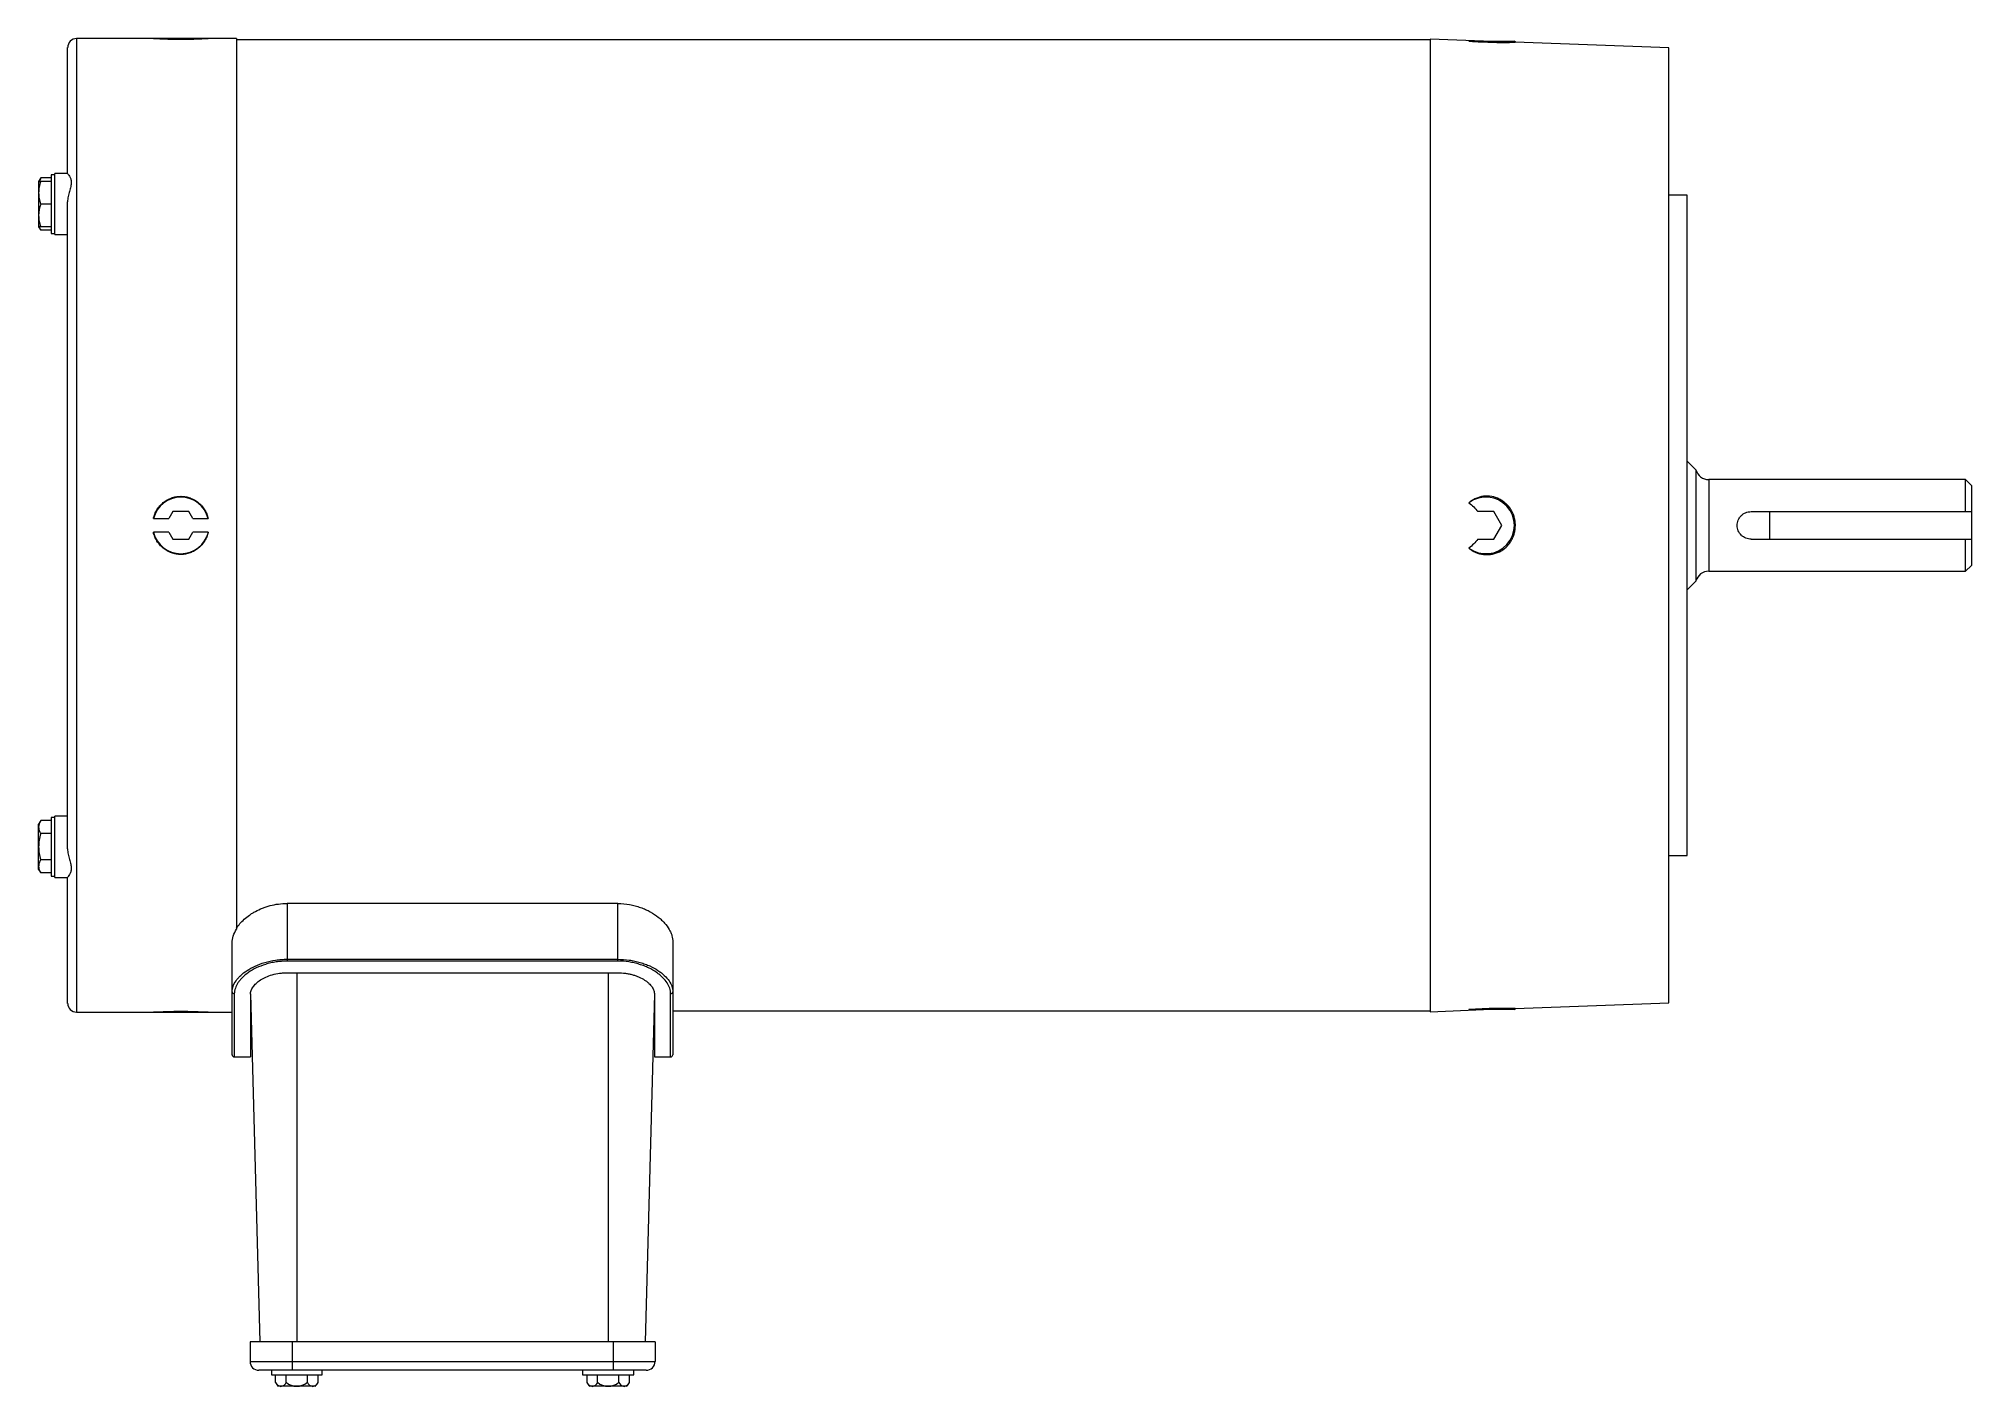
# Paper-space layout '_Top' of a CAD drawing. Header units: inches. Extents: x -5.4 to 7.7, y -5.9 to 3.3.
import ezdxf

# ---------------------------------------------------------------- set-up
doc = ezdxf.new("R2010")
doc.units = ezdxf.units.IN
doc.header["$MEASUREMENT"] = 0

psp = doc.layouts.new('_Top')

# ---------------------------------------------------------------- linework, layer by layer
at = {"color": 7, "linetype": 'Continuous', "lineweight": 15}
for p, q in [((-4.063, 3.315), (-5.152, 3.315)), ((-4.629, 3.315), (-4.256, 3.315)), ((-4.063, 3.315), (-4.063, -2.749)), ((4.062, 3.306), (-4.063, 3.306)), ((4.425, 3.298), (4.062, 3.312)), ((4.062, 3.312), (4.062, -3.312)), ((4.327, 3.298), (4.635, 3.298)), ((4.643, 3.291), (4.635, 3.298)), ((5.688, 3.252), (4.642, 3.291)), ((-5.213, 2.397), (-5.213, 3.255)), ((5.688, -3.252), (5.688, 3.252)), ((-5.299, 2.388), (-5.324, 2.388)), ((-5.324, 2.388), (-5.324, 1.989)), ((-5.213, 2.397), (-5.299, 2.397)), ((-5.299, 1.98), (-5.299, 2.397)), ((-5.396, 2.367), (-5.41, 2.343)), ((-5.41, 2.343), (-5.41, 2.034)), ((-5.396, 2.367), (-5.404, 2.343)), ((-5.324, 2.367), (-5.396, 2.367)), ((-5.324, 2.343), (-5.396, 2.343)), ((5.812, 2.249), (5.688, 2.249)), ((5.812, -2.249), (5.812, 2.249)), ((-5.324, 2.188), (-5.396, 2.188)), ((-5.213, -2.203), (-5.213, 2.203)), ((-5.41, 2.034), (-5.396, 2.01)), ((-5.324, 2.034), (-5.396, 2.034)), ((-5.324, 2.01), (-5.396, 2.01)), ((-5.324, 1.989), (-5.299, 1.989)), ((-5.299, 1.98), (-5.213, 1.98)), ((5.872, 0.379), (5.812, 0.438)), ((5.872, 0.379), (5.872, -0.379)), ((7.707, 0.312), (5.959, 0.312)), ((7.747, 0.272), (7.707, 0.312)), ((7.707, 0.094), (7.707, 0.312)), ((7.747, 0.272), (7.747, -0.272)), ((-4.629, 0.047), (-4.524, 0.047)), ((-4.497, 0.094), (-4.524, 0.047)), ((-4.388, 0.094), (-4.497, 0.094)), ((-4.361, 0.047), (-4.388, 0.094)), ((-4.361, 0.047), (-4.256, 0.047)), ((4.497, 0.094), (4.388, 0.094)), ((4.551, 0), (4.497, 0.094)), ((6.247, 0.094), (7.747, 0.094)), ((6.372, 0.094), (6.372, -0.094)), ((-4.524, -0.047), (-4.629, -0.047)), ((-4.524, -0.047), (-4.497, -0.094)), ((-4.497, -0.094), (-4.388, -0.094)), ((-4.388, -0.094), (-4.361, -0.047)), ((-4.256, -0.047), (-4.361, -0.047)), ((4.388, -0.094), (4.497, -0.094)), ((4.497, -0.094), (4.551, 0)), ((6.247, -0.094), (7.747, -0.094)), ((7.707, -0.312), (7.707, -0.094)), ((5.812, -0.438), (5.872, -0.379)), ((5.959, -0.312), (7.707, -0.312)), ((7.707, -0.312), (7.747, -0.272)), ((-5.396, -2.01), (-5.41, -2.034)), ((-5.41, -2.343), (-5.41, -2.034)), ((-5.324, -2.01), (-5.396, -2.01)), ((-5.324, -2.099), (-5.396, -2.099)), ((-5.299, -1.989), (-5.324, -1.989)), ((-5.324, -1.989), (-5.324, -2.388)), ((-5.213, -1.98), (-5.299, -1.98)), ((-5.299, -2.397), (-5.299, -1.98)), ((-5.41, -2.343), (-5.396, -2.367)), ((-5.324, -2.278), (-5.396, -2.278)), ((-5.324, -2.367), (-5.396, -2.367)), ((5.688, -2.249), (5.812, -2.249)), ((-5.324, -2.388), (-5.299, -2.388)), ((-5.299, -2.397), (-5.213, -2.397)), ((-5.213, -3.255), (-5.213, -2.397)), ((-3.718, -2.575), (-3.718, -2.967)), ((-1.468, -2.575), (-3.718, -2.575)), ((-1.468, -2.967), (-1.468, -2.575)), ((-4.093, -3.605), (-4.093, -2.843)), ((-1.093, -2.837), (-1.093, -3.605)), ((-3.718, -2.955), (-1.468, -2.955)), ((-1.468, -2.967), (-3.718, -2.967)), ((-3.718, -3.047), (-1.468, -3.047)), ((-3.968, -3.193), (-3.968, -3.62)), ((-3.967, -3.191), (-3.905, -5.561)), ((-1.218, -3.192), (-1.28, -5.561)), ((-1.218, -3.193), (-1.218, -3.62)), ((4.642, -3.291), (5.688, -3.252)), ((-5.152, -3.315), (-4.093, -3.315)), ((-4.256, -3.315), (-4.629, -3.315)), ((-1.093, -3.306), (4.062, -3.306)), ((4.062, -3.312), (4.425, -3.298)), ((4.635, -3.298), (4.327, -3.298)), ((4.635, -3.298), (4.643, -3.291)), ((-4.078, -3.62), (-3.968, -3.62)), ((-1.218, -3.62), (-1.108, -3.62)), ((-3.971, -5.561), (-3.971, -5.694)), ((-1.214, -5.561), (-3.971, -5.561)), ((-3.685, -5.561), (-3.685, -5.753)), ((-1.5, -5.561), (-1.5, -5.753)), ((-1.214, -5.561), (-1.214, -5.694)), ((-3.971, -5.694), (-1.214, -5.694)), ((-1.274, -5.753), (-3.911, -5.753)), ((-3.826, -5.753), (-3.826, -5.785)), ((-3.826, -5.785), (-3.479, -5.785)), ((-3.797, -5.837), (-3.797, -5.785)), ((-3.725, -5.837), (-3.725, -5.785)), ((-3.58, -5.837), (-3.58, -5.785)), ((-3.508, -5.837), (-3.508, -5.785)), ((-3.479, -5.785), (-3.479, -5.753)), ((-1.707, -5.753), (-1.707, -5.785)), ((-1.707, -5.785), (-1.359, -5.785)), ((-1.677, -5.837), (-1.677, -5.785)), ((-1.605, -5.837), (-1.605, -5.785)), ((-1.46, -5.837), (-1.46, -5.785)), ((-1.388, -5.837), (-1.388, -5.785)), ((-1.359, -5.785), (-1.359, -5.753)), ((-3.528, -5.863), (-3.778, -5.863)), ((-1.408, -5.863), (-1.658, -5.863))]:
    psp.add_line(p, q, dxfattribs=at)
at = {"color": 8, "linetype": 'Continuous', "lineweight": 15}
for p, q in [((-5.152, 3.315), (-5.152, -3.315)), ((5.959, 0.312), (5.959, -0.312)), ((-3.653, -3.047), (-3.653, -5.561)), ((-1.533, -3.047), (-1.533, -5.561)), ((-4.078, -3.19), (-4.078, -3.62)), ((-1.108, -3.62), (-1.108, -3.19))]:
    psp.add_line(p, q, dxfattribs=at)
at = {"color": 7, "linetype": 'Continuous', "lineweight": 15}
for centre, radius, start, end in [((-5.152, 3.255), 0.06, 90, 180), ((5.959, 0.402), 0.09, 195.0536, 270), ((-4.442, 0), 0.192, 14.0936, 165.9064), ((4.443, 0), 0.193, 233.0268, 126.9732), ((-4.442, 0), 0.193, 194.0936, 345.9064), ((5.959, -0.402), 0.09, 90, 164.9464), ((-5.152, -3.255), 0.06, 180, 270), ((-4.078, -3.175), 0.0142, 183.8461, 273.3882), ((-1.107, -3.175), 0.0142, 266.6118, 356.1539), ((-3.952, -3.445), 0.015, 123.1377, 180), ((-1.232, -3.445), 0.015, 360, 56.8623), ((-4.078, -3.605), 0.015, 180, 270), ((-1.108, -3.605), 0.015, 270, 0), ((-3.911, -5.694), 0.06, 180, 270), ((-1.274, -5.694), 0.06, 270, 0), ((-3.653, -5.753), 0.167, 209.9055, 221.3478), ((-3.755, -5.819), 0.0453, 203.3833, 263.0384), ((-3.766, -5.819), 0.0453, 276.9616, 336.6167), ((-3.653, -5.753), 0.11, 228.9984, 311.0016), ((-3.539, -5.819), 0.0453, 203.3833, 263.0384), ((-3.55, -5.819), 0.0453, 276.9616, 336.6167), ((-3.653, -5.753), 0.167, 318.6522, 330.0945), ((-1.533, -5.753), 0.167, 209.9055, 221.3478), ((-1.635, -5.819), 0.0453, 203.3833, 263.0384), ((-1.646, -5.819), 0.0453, 276.9616, 336.6167), ((-1.533, -5.753), 0.11, 228.9984, 311.0016), ((-1.419, -5.819), 0.0453, 203.3833, 263.0384), ((-1.43, -5.819), 0.0453, 276.9616, 336.6167), ((-1.533, -5.753), 0.167, 318.6522, 330.0945)]:
    psp.add_arc(centre, radius, start, end, dxfattribs=at)
for points, knots in [([(-4.256, 3.315), (-4.258, 3.315), (-4.262, 3.314), (-4.27, 3.314), (-4.275, 3.314), (-4.286, 3.313), (-4.293, 3.313), (-4.307, 3.312), (-4.315, 3.312), (-4.331, 3.311), (-4.34, 3.311), (-4.359, 3.31), (-4.369, 3.31), (-4.389, 3.31), (-4.4, 3.309), (-4.421, 3.309), (-4.432, 3.309), (-4.453, 3.309), (-4.464, 3.309), (-4.485, 3.309), (-4.496, 3.31), (-4.516, 3.31), (-4.526, 3.31), (-4.545, 3.311), (-4.554, 3.311), (-4.57, 3.312), (-4.578, 3.312), (-4.592, 3.313), (-4.599, 3.313), (-4.61, 3.314), (-4.615, 3.314), (-4.623, 3.314), (-4.627, 3.315), (-4.629, 3.315)], [0, 0, 0, 0, 0.0625, 0.0625, 0.125, 0.125, 0.1875, 0.1875, 0.25, 0.25, 0.3125, 0.3125, 0.375, 0.375, 0.4375, 0.4375, 0.5, 0.5, 0.5625, 0.5625, 0.625, 0.625, 0.6875, 0.6875, 0.75, 0.75, 0.8125, 0.8125, 0.875, 0.875, 0.9375, 0.9375, 1, 1, 1, 1]), ([(4.327, 3.298), (4.342, 3.297), (4.376, 3.295), (4.438, 3.292), (4.502, 3.29), (4.56, 3.289), (4.607, 3.29), (4.637, 3.29), (4.641, 3.29), (4.642, 3.29)], [0, 0, 0, 0, 0.129116, 0.276812, 0.421077, 0.564014, 0.708899, 0.85801, 1, 1, 1, 1]), ([(-5.213, 2.397), (-5.213, 2.396), (-5.211, 2.394), (-5.206, 2.387), (-5.203, 2.383), (-5.197, 2.373), (-5.194, 2.367), (-5.189, 2.353), (-5.188, 2.345), (-5.188, 2.332), (-5.188, 2.327), (-5.19, 2.317), (-5.191, 2.312), (-5.194, 2.297), (-5.197, 2.286), (-5.203, 2.264), (-5.206, 2.252), (-5.211, 2.228), (-5.213, 2.215), (-5.213, 2.203)], [0, 0, 0, 0, 0.125, 0.125, 0.25, 0.25, 0.375, 0.375, 0.5, 0.5, 0.5625, 0.5625, 0.625, 0.625, 0.75, 0.75, 0.875, 0.875, 1, 1, 1, 1]), ([(-5.396, 2.343), (-5.4, 2.33), (-5.404, 2.317), (-5.409, 2.292), (-5.41, 2.279), (-5.41, 2.266)], [0, 0, 0, 0, 0.5, 0.5, 1, 1, 1, 1]), ([(-5.41, 2.343), (-5.41, 2.343), (-5.409, 2.343), (-5.404, 2.343), (-5.4, 2.343), (-5.396, 2.343)], [0, 0, 0, 0, 0.5, 0.5, 1, 1, 1, 1]), ([(-5.41, 2.266), (-5.41, 2.253), (-5.409, 2.239), (-5.404, 2.214), (-5.4, 2.201), (-5.396, 2.188)], [0, 0, 0, 0, 0.5, 0.5, 1, 1, 1, 1]), ([(-5.41, 2.111), (-5.41, 2.098), (-5.409, 2.085), (-5.404, 2.06), (-5.4, 2.047), (-5.396, 2.034)], [0, 0, 0, 0, 0.5, 0.5, 1, 1, 1, 1]), ([(-5.405, 2.034), (-5.404, 2.029), (-5.403, 2.021), (-5.398, 2.013), (-5.396, 2.01)], [0, 0, 0, 0, 0.61803, 1, 1, 1, 1]), ([(-4.629, 0.047), (-4.627, 0.057), (-4.623, 0.068), (-4.615, 0.087), (-4.61, 0.097), (-4.599, 0.116), (-4.592, 0.124), (-4.578, 0.141), (-4.57, 0.148), (-4.554, 0.162), (-4.545, 0.168), (-4.526, 0.179), (-4.516, 0.183), (-4.496, 0.191), (-4.485, 0.193), (-4.464, 0.197), (-4.453, 0.198), (-4.432, 0.198), (-4.421, 0.197), (-4.399, 0.193), (-4.389, 0.191), (-4.369, 0.183), (-4.359, 0.179), (-4.34, 0.168), (-4.331, 0.162), (-4.315, 0.148), (-4.307, 0.141), (-4.293, 0.124), (-4.286, 0.116), (-4.275, 0.097), (-4.27, 0.088), (-4.262, 0.068), (-4.258, 0.057), (-4.256, 0.047)], [0, 0, 0, 0, 0.0625, 0.0625, 0.125, 0.125, 0.1875, 0.1875, 0.25, 0.25, 0.3125, 0.3125, 0.375, 0.375, 0.4375, 0.4375, 0.5, 0.5, 0.5625, 0.5625, 0.625, 0.625, 0.6875, 0.6875, 0.75, 0.75, 0.8125, 0.8125, 0.875, 0.875, 0.9375, 0.9375, 1, 1, 1, 1]), ([(4.327, -0.154), (4.341, -0.166), (4.356, -0.176), (4.39, -0.191), (4.408, -0.196), (4.435, -0.199), (4.445, -0.199), (4.463, -0.199), (4.472, -0.198), (4.49, -0.195), (4.5, -0.193), (4.517, -0.187), (4.526, -0.184), (4.55, -0.171), (4.566, -0.161), (4.586, -0.142), (4.592, -0.135), (4.604, -0.121), (4.609, -0.113), (4.619, -0.097), (4.623, -0.089), (4.63, -0.072), (4.633, -0.063), (4.641, -0.037), (4.643, -0.019), (4.643, 0.009), (4.642, 0.019), (4.64, 0.037), (4.638, 0.046), (4.633, 0.063), (4.63, 0.072), (4.623, 0.089), (4.619, 0.097), (4.609, 0.113), (4.604, 0.121), (4.592, 0.135), (4.586, 0.142), (4.572, 0.154), (4.565, 0.16), (4.55, 0.171), (4.542, 0.175), (4.517, 0.188), (4.5, 0.193), (4.463, 0.2), (4.445, 0.2), (4.417, 0.197), (4.408, 0.195), (4.391, 0.19), (4.382, 0.187), (4.365, 0.179), (4.357, 0.175), (4.341, 0.165), (4.334, 0.16), (4.327, 0.154)], [0, 0, 0, 0, 0.0625, 0.0625, 0.125, 0.125, 0.15625, 0.15625, 0.1875, 0.1875, 0.21875, 0.21875, 0.25, 0.25, 0.3125, 0.3125, 0.34375, 0.34375, 0.375, 0.375, 0.40625, 0.40625, 0.4375, 0.4375, 0.5, 0.5, 0.53125, 0.53125, 0.5625, 0.5625, 0.59375, 0.59375, 0.625, 0.625, 0.65625, 0.65625, 0.6875, 0.6875, 0.71875, 0.71875, 0.75, 0.75, 0.8125, 0.8125, 0.875, 0.875, 0.90625, 0.90625, 0.9375, 0.9375, 0.96875, 0.96875, 1, 1, 1, 1]), ([(4.327, 0.154), (4.338, 0.145), (4.349, 0.136), (4.37, 0.116), (4.38, 0.105), (4.388, 0.094)], [0, 0, 0, 0, 0.5, 0.5, 1, 1, 1, 1]), ([(6.153, 0), (6.153, 0.006), (6.154, 0.012), (6.156, 0.024), (6.158, 0.03), (6.163, 0.042), (6.165, 0.047), (6.172, 0.057), (6.176, 0.062), (6.189, 0.075), (6.199, 0.082), (6.216, 0.089), (6.222, 0.091), (6.235, 0.093), (6.241, 0.094), (6.247, 0.094)], [0, 0, 0, 0, 0.125, 0.125, 0.25, 0.25, 0.375, 0.375, 0.5, 0.5, 0.75, 0.75, 0.875, 0.875, 1, 1, 1, 1]), ([(6.247, -0.094), (6.241, -0.094), (6.235, -0.093), (6.223, -0.091), (6.217, -0.089), (6.205, -0.084), (6.2, -0.082), (6.19, -0.075), (6.185, -0.071), (6.172, -0.058), (6.165, -0.047), (6.158, -0.031), (6.156, -0.025), (6.154, -0.012), (6.153, -0.006), (6.153, 0)], [0, 0, 0, 0, 0.125, 0.125, 0.25, 0.25, 0.375, 0.375, 0.5, 0.5, 0.75, 0.75, 0.875, 0.875, 1, 1, 1, 1]), ([(-4.256, -0.047), (-4.258, -0.057), (-4.262, -0.068), (-4.27, -0.088), (-4.275, -0.097), (-4.286, -0.116), (-4.293, -0.124), (-4.307, -0.141), (-4.315, -0.148), (-4.331, -0.162), (-4.34, -0.168), (-4.359, -0.179), (-4.369, -0.183), (-4.389, -0.191), (-4.4, -0.193), (-4.421, -0.197), (-4.432, -0.198), (-4.453, -0.198), (-4.464, -0.197), (-4.485, -0.193), (-4.496, -0.191), (-4.516, -0.183), (-4.526, -0.179), (-4.545, -0.168), (-4.554, -0.162), (-4.57, -0.148), (-4.578, -0.141), (-4.592, -0.124), (-4.599, -0.116), (-4.61, -0.097), (-4.615, -0.088), (-4.623, -0.068), (-4.627, -0.057), (-4.629, -0.047)], [0, 0, 0, 0, 0.0625, 0.0625, 0.125, 0.125, 0.1875, 0.1875, 0.25, 0.25, 0.3125, 0.3125, 0.375, 0.375, 0.4375, 0.4375, 0.5, 0.5, 0.5625, 0.5625, 0.625, 0.625, 0.6875, 0.6875, 0.75, 0.75, 0.8125, 0.8125, 0.875, 0.875, 0.9375, 0.9375, 1, 1, 1, 1]), ([(4.388, -0.094), (4.38, -0.105), (4.37, -0.116), (4.349, -0.136), (4.338, -0.145), (4.327, -0.154)], [0, 0, 0, 0, 0.5, 0.5, 1, 1, 1, 1]), ([(-5.41, -2.055), (-5.41, -2.062), (-5.409, -2.07), (-5.404, -2.085), (-5.4, -2.092), (-5.396, -2.099)], [0, 0, 0, 0, 0.5, 0.5, 1, 1, 1, 1]), ([(-5.41, -2.188), (-5.41, -2.204), (-5.409, -2.219), (-5.404, -2.248), (-5.4, -2.263), (-5.396, -2.278)], [0, 0, 0, 0, 0.5, 0.5, 1, 1, 1, 1]), ([(-5.213, -2.203), (-5.213, -2.215), (-5.211, -2.228), (-5.206, -2.252), (-5.203, -2.264), (-5.197, -2.286), (-5.194, -2.297), (-5.189, -2.317), (-5.188, -2.327), (-5.188, -2.34), (-5.188, -2.345), (-5.19, -2.353), (-5.191, -2.356), (-5.194, -2.367), (-5.197, -2.373), (-5.203, -2.383), (-5.206, -2.387), (-5.211, -2.394), (-5.213, -2.396), (-5.213, -2.397)], [0, 0, 0, 0, 0.125, 0.125, 0.25, 0.25, 0.375, 0.375, 0.5, 0.5, 0.5625, 0.5625, 0.625, 0.625, 0.75, 0.75, 0.875, 0.875, 1, 1, 1, 1]), ([(-5.396, -2.278), (-5.4, -2.285), (-5.404, -2.292), (-5.409, -2.307), (-5.41, -2.315), (-5.41, -2.322)], [0, 0, 0, 0, 0.5, 0.5, 1, 1, 1, 1]), ([(-5.41, -2.322), (-5.41, -2.33), (-5.409, -2.337), (-5.404, -2.352), (-5.4, -2.359), (-5.396, -2.367)], [0, 0, 0, 0, 0.5, 0.5, 1, 1, 1, 1]), ([(-4.063, -2.743), (-4.056, -2.733), (-4.048, -2.722), (-4.031, -2.702), (-4.021, -2.692), (-4, -2.673), (-3.988, -2.664), (-3.969, -2.65), (-3.962, -2.645), (-3.948, -2.637), (-3.941, -2.633), (-3.919, -2.621), (-3.903, -2.613), (-3.878, -2.604), (-3.87, -2.6), (-3.852, -2.595), (-3.843, -2.592), (-3.816, -2.585), (-3.797, -2.581), (-3.758, -2.576), (-3.738, -2.575), (-3.718, -2.575)], [0, 0, 0, 0, 0.125, 0.125, 0.25, 0.25, 0.375, 0.375, 0.4375, 0.4375, 0.5, 0.5, 0.625, 0.625, 0.6875, 0.6875, 0.75, 0.75, 0.875, 0.875, 1, 1, 1, 1]), ([(-1.468, -2.575), (-1.44, -2.575), (-1.413, -2.577), (-1.374, -2.584), (-1.361, -2.587), (-1.336, -2.594), (-1.324, -2.598), (-1.3, -2.606), (-1.289, -2.611), (-1.267, -2.621), (-1.256, -2.626), (-1.226, -2.643), (-1.208, -2.655), (-1.184, -2.674), (-1.176, -2.681), (-1.162, -2.695), (-1.155, -2.701), (-1.137, -2.722), (-1.126, -2.737), (-1.114, -2.758), (-1.11, -2.766), (-1.104, -2.78), (-1.101, -2.787), (-1.095, -2.809), (-1.093, -2.823), (-1.093, -2.837)], [0, 0, 0, 0, 0.125, 0.125, 0.1875, 0.1875, 0.25, 0.25, 0.3125, 0.3125, 0.375, 0.375, 0.5, 0.5, 0.5625, 0.5625, 0.625, 0.625, 0.75, 0.75, 0.8125, 0.8125, 0.875, 0.875, 1, 1, 1, 1]), ([(-4.093, -2.843), (-4.093, -2.828), (-4.09, -2.812), (-4.08, -2.781), (-4.072, -2.765), (-4.063, -2.749)], [0, 0, 0, 0, 0.5, 0.5, 1, 1, 1, 1]), ([(-4.093, -3.176), (-4.093, -3.164), (-4.09, -3.152), (-4.082, -3.127), (-4.075, -3.115), (-4.062, -3.096), (-4.058, -3.09), (-4.047, -3.078), (-4.041, -3.072), (-4.022, -3.054), (-4.008, -3.042), (-3.975, -3.021), (-3.956, -3.01), (-3.916, -2.992), (-3.894, -2.984), (-3.847, -2.97), (-3.822, -2.964), (-3.784, -2.959), (-3.771, -2.957), (-3.744, -2.955), (-3.731, -2.955), (-3.718, -2.955)], [0, 0, 0, 0, 0.125, 0.125, 0.25, 0.25, 0.3125, 0.3125, 0.375, 0.375, 0.5, 0.5, 0.625, 0.625, 0.75, 0.75, 0.875, 0.875, 0.9375, 0.9375, 1, 1, 1, 1]), ([(-3.718, -2.967), (-3.731, -2.967), (-3.744, -2.968), (-3.769, -2.97), (-3.782, -2.971), (-3.806, -2.975), (-3.818, -2.977), (-3.842, -2.983), (-3.854, -2.986), (-3.888, -2.996), (-3.909, -3.005), (-3.948, -3.023), (-3.966, -3.034), (-3.997, -3.056), (-4.011, -3.067), (-4.029, -3.085), (-4.034, -3.091), (-4.044, -3.103), (-4.049, -3.109), (-4.061, -3.128), (-4.067, -3.14), (-4.075, -3.165), (-4.078, -3.177), (-4.078, -3.19)], [0, 0, 0, 0, 0.0625, 0.0625, 0.125, 0.125, 0.1875, 0.1875, 0.25, 0.25, 0.375, 0.375, 0.5, 0.5, 0.625, 0.625, 0.6875, 0.6875, 0.75, 0.75, 0.875, 0.875, 1, 1, 1, 1]), ([(-1.468, -2.955), (-1.441, -2.955), (-1.415, -2.957), (-1.376, -2.962), (-1.363, -2.965), (-1.339, -2.97), (-1.327, -2.973), (-1.303, -2.98), (-1.292, -2.984), (-1.27, -2.992), (-1.259, -2.996), (-1.229, -3.01), (-1.211, -3.02), (-1.186, -3.037), (-1.178, -3.042), (-1.163, -3.054), (-1.157, -3.06), (-1.138, -3.077), (-1.127, -3.09), (-1.11, -3.115), (-1.103, -3.127), (-1.095, -3.152), (-1.093, -3.164), (-1.093, -3.176)], [0, 0, 0, 0, 0.125, 0.125, 0.1875, 0.1875, 0.25, 0.25, 0.3125, 0.3125, 0.375, 0.375, 0.5, 0.5, 0.5625, 0.5625, 0.625, 0.625, 0.75, 0.75, 0.875, 0.875, 1, 1, 1, 1]), ([(-1.108, -3.19), (-1.108, -3.177), (-1.11, -3.165), (-1.118, -3.14), (-1.124, -3.128), (-1.14, -3.103), (-1.15, -3.091), (-1.168, -3.073), (-1.175, -3.067), (-1.189, -3.056), (-1.196, -3.05), (-1.22, -3.033), (-1.238, -3.023), (-1.267, -3.009), (-1.277, -3.005), (-1.298, -2.996), (-1.309, -2.993), (-1.331, -2.986), (-1.343, -2.983), (-1.367, -2.977), (-1.379, -2.975), (-1.416, -2.969), (-1.442, -2.967), (-1.468, -2.967)], [0, 0, 0, 0, 0.125, 0.125, 0.25, 0.25, 0.375, 0.375, 0.4375, 0.4375, 0.5, 0.5, 0.625, 0.625, 0.6875, 0.6875, 0.75, 0.75, 0.8125, 0.8125, 0.875, 0.875, 1, 1, 1, 1]), ([(-3.968, -3.193), (-3.968, -3.177), (-3.962, -3.16), (-3.945, -3.135), (-3.938, -3.127), (-3.921, -3.111), (-3.911, -3.103), (-3.889, -3.089), (-3.877, -3.082), (-3.85, -3.07), (-3.835, -3.065), (-3.804, -3.056), (-3.787, -3.053), (-3.762, -3.049), (-3.753, -3.048), (-3.735, -3.047), (-3.726, -3.047), (-3.718, -3.047)], [0, 0, 0, 0, 0.25, 0.25, 0.375, 0.375, 0.5, 0.5, 0.625, 0.625, 0.75, 0.75, 0.875, 0.875, 0.9375, 0.9375, 1, 1, 1, 1]), ([(-1.468, -3.047), (-1.45, -3.047), (-1.432, -3.048), (-1.407, -3.051), (-1.398, -3.053), (-1.382, -3.056), (-1.374, -3.058), (-1.358, -3.063), (-1.35, -3.065), (-1.336, -3.07), (-1.329, -3.073), (-1.308, -3.082), (-1.296, -3.089), (-1.279, -3.1), (-1.274, -3.103), (-1.264, -3.111), (-1.26, -3.115), (-1.247, -3.127), (-1.24, -3.135), (-1.229, -3.151), (-1.225, -3.16), (-1.219, -3.177), (-1.218, -3.185), (-1.218, -3.193)], [0, 0, 0, 0, 0.125, 0.125, 0.1875, 0.1875, 0.25, 0.25, 0.3125, 0.3125, 0.375, 0.375, 0.5, 0.5, 0.5625, 0.5625, 0.625, 0.625, 0.75, 0.75, 0.875, 0.875, 1, 1, 1, 1]), ([(-4.629, -3.315), (-4.627, -3.315), (-4.623, -3.314), (-4.615, -3.314), (-4.61, -3.314), (-4.593, -3.313), (-4.579, -3.312), (-4.545, -3.311), (-4.527, -3.31), (-4.486, -3.309), (-4.464, -3.309), (-4.421, -3.309), (-4.4, -3.309), (-4.359, -3.31), (-4.34, -3.311), (-4.315, -3.312), (-4.307, -3.312), (-4.293, -3.313), (-4.286, -3.313), (-4.269, -3.314), (-4.261, -3.314), (-4.256, -3.315)], [0, 0, 0, 0, 0.0625, 0.0625, 0.125, 0.125, 0.25, 0.25, 0.375, 0.375, 0.5, 0.5, 0.625, 0.625, 0.75, 0.75, 0.8125, 0.8125, 0.875, 0.875, 1, 1, 1, 1]), ([(4.642, -3.291), (4.642, -3.291), (4.646, -3.291), (4.632, -3.29), (4.598, -3.29), (4.545, -3.289), (4.482, -3.29), (4.417, -3.293), (4.364, -3.296), (4.337, -3.298), (4.327, -3.298)], [0, 0, 0, 0, 0.011596, 0.167896, 0.324037, 0.47703, 0.625183, 0.769275, 0.912206, 1, 1, 1, 1])]:
    psp.add_open_spline(points, degree=3, knots=knots, dxfattribs=at)
for points in [[(-5.396, 2.188), (-5.405, 2.163), (-5.41, 2.138), (-5.41, 2.111)], [(-5.396, 2.034), (-5.405, 2.034), (-5.41, 2.034), (-5.41, 2.034)], [(-5.396, -2.01), (-5.405, -2.025), (-5.41, -2.04), (-5.41, -2.055)], [(-5.396, -2.099), (-5.405, -2.129), (-5.41, -2.158), (-5.41, -2.188)]]:
    psp.add_open_spline(points, degree=3, dxfattribs=at)

doc.saveas('drawing.dxf')
